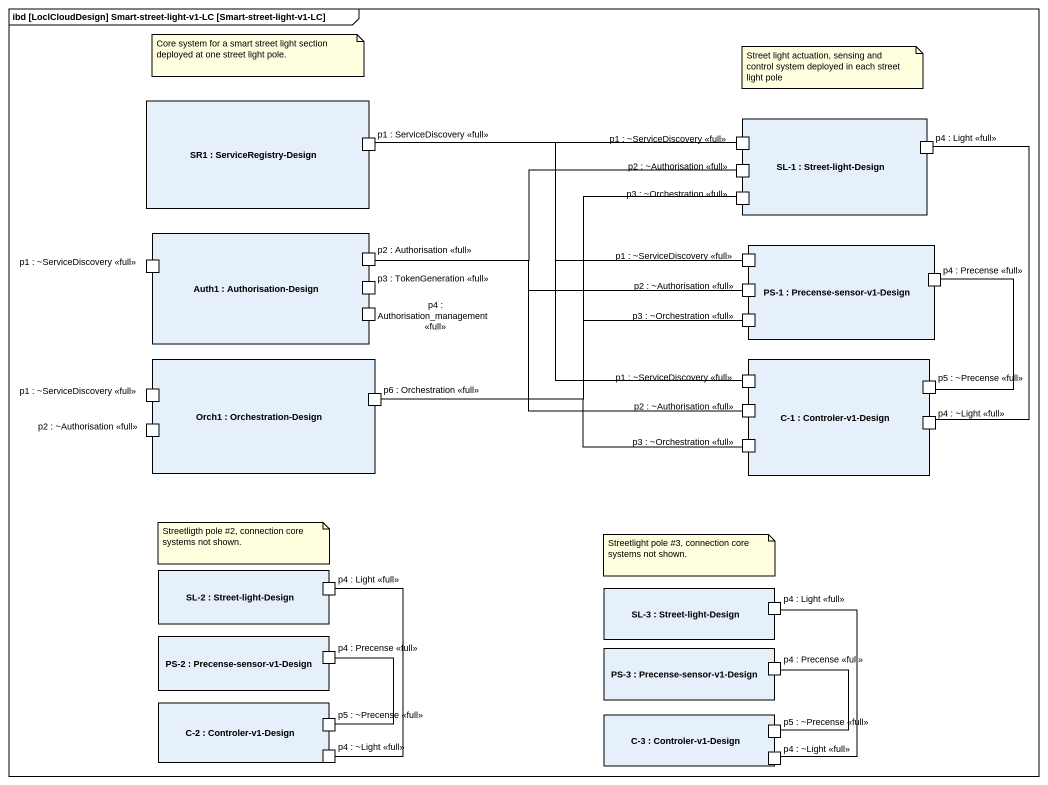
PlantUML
@startuml
mainframe ibd [LoclCloudDesign] Smart-street-light-v1-LC [Smart-street-light-v1-LC]
rectangle "SR1 : ServiceRegistry-Design" as SR1 {
  port "p1 : ServiceDiscovery <<full>>" as p1_ServiceDiscovery_full
}
rectangle "SL-1 : Street-light-Design" as SL_1 {
  port "p1 : ~ServiceDiscovery <<full>>" as p1_ServiceDiscovery_full_2
  port "p2 : ~Authorisation <<full>>" as p2_Authorisation_full
  port "p4 : Light <<full>>" as p4_Light_full
  port "p3 : ~Orchestration <<full>>" as p3_Orchestration_full
}
rectangle "Auth1 : Authorisation-Design" as Auth1 {
  port "p1 : ~ServiceDiscovery <<full>>" as p1_ServiceDiscovery_full_3
  port "p3 : TokenGeneration <<full>>" as p3_TokenGeneration_full
  port "p2 : Authorisation <<full>>" as p2_Authorisation_full_2
  port "p4 : Authorisation_management <<full>>" as p4_Authorisation_management
}
rectangle "PS-1 : Precense-sensor-v1-Design" as PS_1 {
  port "p1 : ~ServiceDiscovery <<full>>" as p1_ServiceDiscovery_full_4
  port "p2 : ~Authorisation <<full>>" as p2_Authorisation_full_3
  port "p4 : Precense <<full>>" as p4_Precense_full
  port "p3 : ~Orchestration <<full>>" as p3_Orchestration_full_2
}
rectangle "Orch1 : Orchestration-Design" as Orch1 {
  port "p1 : ~ServiceDiscovery <<full>>" as p1_ServiceDiscovery_full_5
  port "p6 : Orchestration <<full>>" as p6_Orchestration_full
  port "p2 : ~Authorisation <<full>>" as p2_Authorisation_full_5
}
rectangle "C-1 : Controler-v1-Design" as C_1 {
  port "p1 : ~ServiceDiscovery <<full>>" as p1_ServiceDiscovery_full_6
  port "p2 : ~Authorisation <<full>>" as p2_Authorisation_full_4
  port "p5 : ~Precense <<full>>" as p5_Precense_full
  port "p3 : ~Orchestration <<full>>" as p3_Orchestration_full_3
  port "p4 : ~Light <<full>>" as p4_Light_full_2
}
rectangle "SL-2 : Street-light-Design" as SL_2 {
  port "p4 : Light <<full>>" as p4_Light_full_3
}
rectangle "SL-3 : Street-light-Design" as SL_3 {
  port "p4 : Light <<full>>" as p4_Light_full_4
}
rectangle "PS-2 : Precense-sensor-v1-Design" as PS_2 {
  port "p4 : Precense <<full>>" as p4_Precense_full_2
}
rectangle "PS-3 : Precense-sensor-v1-Design" as PS_3 {
  port "p4 : Precense <<full>>" as p4_Precense_full_3
}
rectangle "C-2 : Controler-v1-Design" as C_2 {
  port "p4 : ~Light <<full>>" as p4_Light_full_5
  port "p5 : ~Precense <<full>>" as p5_Precense_full_2
}
rectangle "C-3 : Controler-v1-Design" as C_3 {
  port "p4 : ~Light <<full>>" as p4_Light_full_6
  port "p5 : ~Precense <<full>>" as p5_Precense_full_3
}
p1_ServiceDiscovery_full_2 -left- p1_ServiceDiscovery_full
p2_Authorisation_full -left- p2_Authorisation_full_2
p4_Light_full -- p4_Light_full_2
p3_Orchestration_full -left- p6_Orchestration_full
p1_ServiceDiscovery_full_4 -left- p1_ServiceDiscovery_full
p2_Authorisation_full_3 -left- p2_Authorisation_full_2
p4_Precense_full -- p5_Precense_full
p3_Orchestration_full_2 -left- p6_Orchestration_full
p1_ServiceDiscovery_full_6 -up- p1_ServiceDiscovery_full
p2_Authorisation_full_4 -left- p2_Authorisation_full_2
p3_Orchestration_full_3 -left- p6_Orchestration_full
p4_Light_full_3 -- p4_Light_full_5
p4_Light_full_4 -- p4_Light_full_6
p4_Precense_full_2 -- p5_Precense_full_2
p4_Precense_full_3 -- p5_Precense_full_3
note as N1
  Core system for a smart street light section deployed at one street light pole.
end note
note as N2
  Street light actuation, sensing and control system deployed in each street light pole
end note
note as N3
  Streetligth pole #2, connection core systems not shown.
end note
note as N4
  Streetlight pole #3, connection core systems not shown.
end note
@enduml
